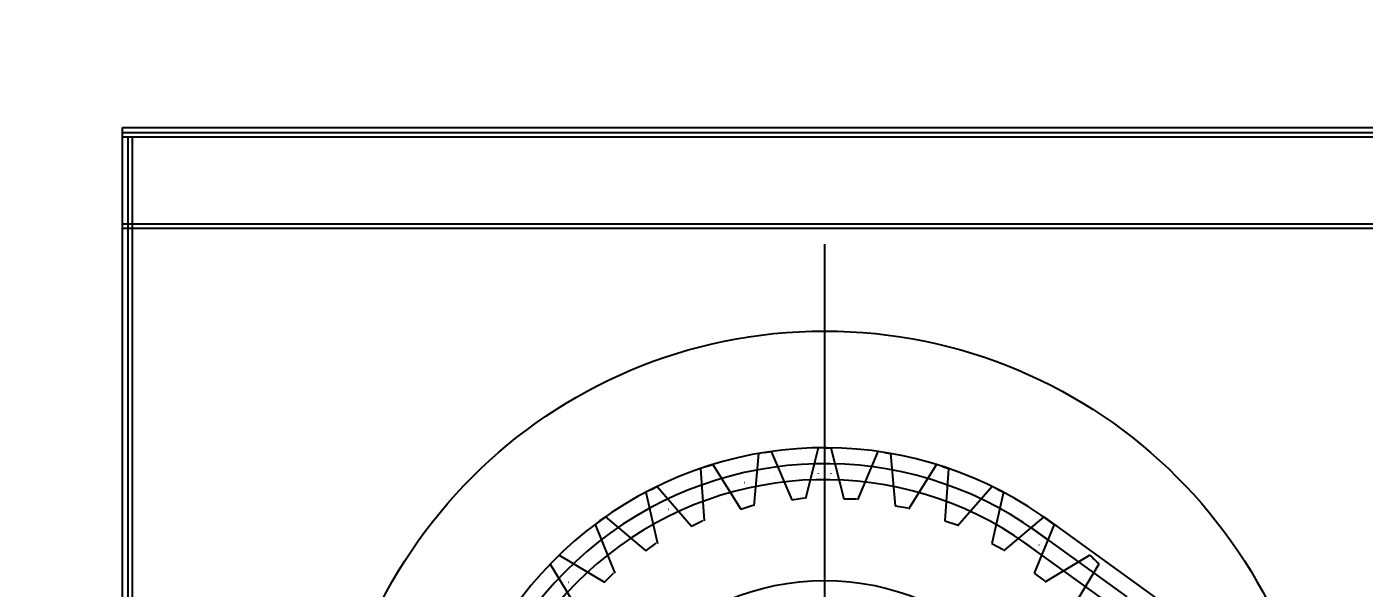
# Model space of a CAD drawing. Extents: x 4650 to 80882, y 2100 to 57300.
# Drawn here: x 6268 to 8997, y 6784 to 7930 of the extents above; entities that cross this region are included whole.
import ezdxf

# ---------------------------------------------------------------- set-up
doc = ezdxf.new("R2010")
doc.units = 0
doc.header["$LTSCALE"] = 200
doc.header["$MEASUREMENT"] = 0
doc.header["$PDMODE"] = 2
doc.layers.get('0').update_dxf_attribs({"linetype": 'CONTINUOUS'})
doc.layers.get('DEFPOINTS').update_dxf_attribs({"color": 137, "linetype": 'CONTINUOUS'})
doc.layers.add('DIM', color=7, linetype='CONTINUOUS')
doc.layers.add('R', color=1, linetype='CONTINUOUS')
doc.styles.add('$0$스타일1', font='malgun.ttf')
doc.styles.add('스타일1', font='malgun.ttf')
doc.dimstyles.new('CJA', dxfattribs={"dimscale": 300, "dimtxt": 2.7, "dimasz": 1, "dimexe": 2, "dimexo": 3, "dimgap": 1, "dimtad": 1, "dimdec": 0, "dimzin": 1, "dimdsep": 46, "dimlunit": 6, "dimtxsty": '$0$스타일1', "dimblk": 'CJDOT', "dimcen": 0.09, "dimdle": 1, "dimclrd": 256, "dimclre": 256, "dimclrt": 3, "dimadec": 0, "dimazin": 0, "dimtfac": 1, "dimtdec": 0, "dimtix": 1, "dimtmove": 2, "dimatfit": 3, "dimldrblk": 'CJDOT', "dimfxl": 1, "dimtolj": 1, "dimtzin": 1, "dimarcsym": 0})

# ---------------------------------------------------------------- blocks, each defined once
blk = doc.blocks.new('_DotSmall')
at = {"color": 0, "linetype": 'ByBlock', "const_width": 0.5}
blk.add_lwpolyline([(-0.0625, 0, 1), (0.0625, 0, 1)], format="xyb", close=True, dxfattribs=at)
blk = doc.blocks.new('*D58')
at = {"layer": 'DEFPOINTS', "color": 0, "transparency": 16777216}
for p in [(10694.5, 8672.6), (6467.7, 7709.6), (10694.5, 7709.6)]:
    blk.add_point(p, dxfattribs=at)
at = {"layer": 'DIM', "color": 7, "lineweight": -2, "transparency": 16777216}
for p, q in [((6467.7, 8009.6), (6467.7, 8872.6)), ((10694.5, 8009.6), (10694.5, 8872.6)), ((6267.7, 8672.6), (10894.5, 8672.6))]:
    blk.add_line(p, q, dxfattribs=at)
at = {"layer": 'DIM', "color": 7, "lineweight": -2, "transparency": 16777216, "xscale": 450, "yscale": 450, "zscale": 450, "rotation": 180}
blk.add_blockref('_DotSmall', (6467.7, 8672.6), dxfattribs=at)
at = {"layer": 'DIM', "color": 7, "lineweight": -2, "transparency": 16777216, "xscale": 450, "yscale": 450, "zscale": 450}
blk.add_blockref('_DotSmall', (10694.5, 8672.6), dxfattribs=at)
at = {"layer": 'DIM', "color": 3, "transparency": 16777216, "insert": (8581.1, 8922.6), "char_height": 300, "attachment_point": 5, "style": '스타일1'}
blk.add_mtext('\\A1;X', dxfattribs=at)
blk = doc.blocks.new('CJDOT')
blk.add_line((-2, 0), (2, 0))
at = {"const_width": 0.5}
blk.add_lwpolyline([(-0.25, 0, 1), (0.25, 0, 1)], format="xyb", close=True, dxfattribs=at)

msp = doc.modelspace()

# ---------------------------------------------------------------- linework, layer by layer
at = {"layer": 'R', "color": 1}
for p, q in [((6463.4, 7724.4), (10564.3, 7724.4)), ((6463.4, 4860.3), (6463.4, 7724.4)), ((6463.4, 7724.4), (7895.5, 7724.4)), ((6463.4, 7713.9), (10564.3, 7713.9)), ((6463.4, 7704.8), (10564.3, 7704.8)), ((6473.9, 7704.8), (6473.9, 3894.3)), ((6483, 7704.8), (6483, 3894.3)), ((6463.4, 7527.8), (10564.3, 7527.8)), ((6463.4, 7518.7), (10564.3, 7518.7)), ((7895.5, 7486), (7895.5, 5017.4)), ((7882.5, 7070.8), (7856.4, 6966.6)), ((7895.5, 7070.8), (7882.5, 7070.8)), ((7895.5, 7070.8), (7908.5, 7070.8)), ((7908.5, 7070.8), (7934.5, 6966.6)), ((7760.9, 7059.2), (7751.4, 6952.2)), ((7773.7, 7061.2), (7760.9, 7059.2)), ((7773.7, 7061.2), (7786.6, 7063.2)), ((7786.6, 7063.2), (7828.6, 6964.4)), ((8004.4, 7063.2), (7962.4, 6964.4)), ((8017.3, 7061.2), (8004.4, 7063.2)), ((8017.3, 7061.2), (8030.1, 7059.2)), ((8030.1, 7059.2), (8039.6, 6952.2)), ((7654.9, 7032.7), (7642.6, 7028.7)), ((7642.6, 7028.7), (7650, 6921.6)), ((7654.9, 7032.7), (7667.3, 7036.7)), ((7667.3, 7036.7), (7724.3, 6945.7)), ((7882.5, 7018.7), (7882.5, 7018.6)), ((7908.5, 7018.7), (7908.5, 7018.6)), ((8123.7, 7036.7), (8066.7, 6945.7)), ((8136.1, 7032.7), (8123.7, 7036.7)), ((8136.1, 7032.7), (8148.4, 7028.7)), ((8148.4, 7028.7), (8141, 6921.6)), ((7542.1, 6985.9), (7530.5, 6980)), ((7542.1, 6985.9), (7553.7, 6991.8)), ((7553.7, 6991.8), (7624.2, 6910.9)), ((7683.4, 6987.2), (7683.4, 6987.1)), ((7731.7, 7000.1), (7731.8, 7000)), ((7757.2, 7005.5), (7757.2, 7005.4)), ((7769, 7007.7), (7769, 7007.6)), ((7794.7, 7011.8), (7794.7, 7011.7)), ((7996.3, 7011.8), (7996.2, 7011.7)), ((8022, 7007.7), (8022, 7007.6)), ((8033.8, 7005.5), (8033.8, 7005.4)), ((8059.3, 7000.1), (8059.2, 7000)), ((8107.6, 6987.2), (8107.5, 6987.1)), ((8237.3, 6991.8), (8166.8, 6910.9)), ((8248.9, 6985.9), (8237.3, 6991.8)), ((8248.9, 6985.9), (8260.5, 6980)), ((7530.5, 6980), (7554.6, 6875.4)), ((7611.9, 6961.2), (7612, 6961.1)), ((7658.6, 6979.1), (7658.7, 6979)), ((7828.6, 6964.4), (7854.3, 6968.5)), ((7934.5, 6966.6), (7960.6, 6966.6)), ((8132.3, 6979.1), (8132.3, 6979)), ((8179, 6961.2), (8179, 6961.1)), ((8260.5, 6980), (8236.4, 6875.4)), ((7554.1, 6933.6), (7554.2, 6933.5)), ((7577.3, 6945.4), (7577.4, 6945.3)), ((7588.1, 6950.6), (7588.2, 6950.5)), ((7724.3, 6945.7), (7749, 6953.7)), ((8039.6, 6952.2), (8065.3, 6948.1)), ((8202.8, 6950.6), (8202.8, 6950.5)), ((8213.7, 6945.4), (8213.6, 6945.3)), ((8236.9, 6933.6), (8236.8, 6933.5)), ((7437.9, 6922.1), (7427.4, 6914.5)), ((7427.4, 6914.5), (7467.5, 6814.9)), ((7437.9, 6922.1), (7448.5, 6929.8)), ((7437.9, 6922.1), (7448.5, 6929.8)), ((7448.5, 6929.8), (7530.7, 6860.8)), ((7624.2, 6910.9), (7647.4, 6922.7)), ((8141, 6921.6), (8165.8, 6913.5)), ((8342.5, 6929.8), (8260.2, 6860.8)), ((8512.7, 6766.9), (8316.7, 6908.1)), ((8363.6, 6914.5), (8323.4, 6814.9)), ((8363.6, 6914.5), (8323.4, 6814.9)), ((8342.5, 6929.8), (9917.1, 5794.3)), ((8353.1, 6922.1), (8342.5, 6929.8)), ((8353.1, 6922.1), (8342.5, 6929.8)), ((8353.1, 6922.1), (8363.6, 6914.5)), ((8353.1, 6922.1), (8363.6, 6914.5)), ((7479.1, 6887.6), (7479.1, 6887.5)), ((7479.1, 6887.6), (7479.1, 6887.5)), ((8493.6, 6740.5), (8297.6, 6881.7)), ((8311.9, 6887.6), (8311.9, 6887.5)), ((8311.9, 6887.6), (8311.9, 6887.5)), ((7345, 6842.8), (7354.2, 6852)), ((7354.2, 6852), (7446.3, 6796.7)), ((7458, 6872.3), (7458.1, 6872.2)), ((7458, 6872.3), (7458.1, 6872.2)), ((7530.7, 6860.8), (7551.8, 6876.1)), ((8236.4, 6875.4), (8259.6, 6863.6)), ((8333, 6872.3), (8332.9, 6872.2)), ((8333, 6872.3), (8332.9, 6872.2)), ((8436.7, 6852), (8344.7, 6796.7)), ((8445.9, 6842.8), (8436.7, 6852)), ((7345, 6842.8), (7335.8, 6833.6)), ((7335.8, 6833.6), (7391.1, 6741.5)), ((8455.2, 6833.6), (8399.9, 6741.5)), ((8445.9, 6842.8), (8455.2, 6833.6)), ((7372.6, 6796.7), (7372.7, 6796.7)), ((7391.1, 6815.2), (7391.1, 6815.1)), ((7446.3, 6796.7), (7464.7, 6815.2)), ((8323.4, 6814.9), (8344.5, 6799.6)), ((8323.4, 6814.9), (8344.5, 6799.6)), ((8399.9, 6815.2), (8399.8, 6815.1)), ((8418.3, 6796.7), (8418.3, 6796.7)), ((7364.4, 6788), (7364.5, 6788)), ((8426.6, 6788), (8426.5, 6788))]:
    msp.add_line(p, q, dxfattribs=at)
for radius in [1016.6, 507.7]:
    msp.add_circle((7895.5, 6292.3), radius, dxfattribs=at)
for radius, start, end in [(778.6, 53.0419, 272.739), (746, 52.3713, 272.739), (713.5, 52.3713, 272.739), (778.6, 44.0419, 45.9581)]:
    msp.add_arc((7895.5, 6292.3), radius, start, end, dxfattribs=at)

# ---------------------------------------------------------------- dimensions: what is measured, and where the dimension line sits
at = {"layer": 'DIM'}
dim = msp.add_linear_dim(base=(10694.5, 8672.6), p1=(6467.7, 7709.6), p2=(10694.5, 7709.6), text='X', dimstyle='CJA', override={"dimscale": 100, "dimtxt": 3, "dimasz": 4.5, "dimtxsty": '스타일1', "dimblk1": 'DotSmall', "dimblk2": 'DotSmall', "dimsah": 1, "dimdle": 2, "dimclrd": 7, "dimclre": 7}, dxfattribs=at)
dim.commit()
dim.dimension.update_dxf_attribs({"geometry": '*D58', "text_midpoint": (8581.1, 8922.6)})

doc.saveas('drawing.dxf')
